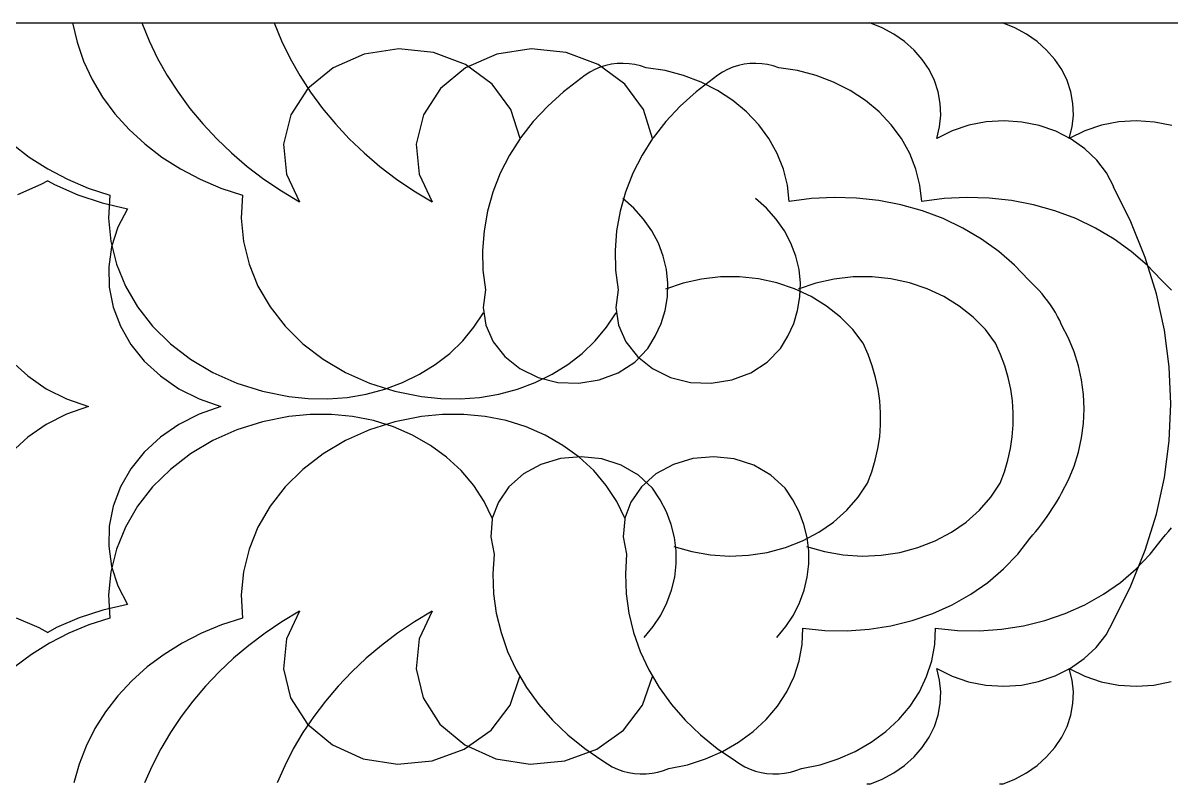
# Model space of a CAD drawing. Extents: x 1188826 to 1909461, y 608442 to 1651179.
# Drawn here: x 1664888.6 to 1665024, y 1032543.6 to 1032633.4 of the extents above; entities that cross this region are included whole.
import ezdxf

# ---------------------------------------------------------------- set-up
doc = ezdxf.new("R2010")
doc.units = 0
doc.header["$LTSCALE"] = 1000
doc.header["$MEASUREMENT"] = 0
doc.layers.add('立面线', color=40, linetype='Continuous')

msp = doc.modelspace()

# ---------------------------------------------------------------- linework, layer by layer
at = {"layer": '立面线'}
for p, q in [((1660758.89, 1032633.42), (1669008.6, 1032633.42)), ((1664894.48, 1032633.42), (1664895.01, 1032631.14)), ((1664902.63, 1032633.42), (1664903.5, 1032631.3)), ((1664918.26, 1032633.42), (1664919.13, 1032631.3)), ((1664989.94, 1032632.83), (1664988.49, 1032633.42)), ((1664991.31, 1032632.09), (1664989.94, 1032632.83)), ((1665005.57, 1032632.83), (1665004.12, 1032633.42)), ((1665006.94, 1032632.09), (1665005.57, 1032632.83)), ((1664992.57, 1032631.22), (1664991.31, 1032632.09)), ((1665008.2, 1032631.22), (1665006.94, 1032632.09)), ((1664895.01, 1032631.14), (1664895.78, 1032628.9)), ((1664903.5, 1032631.3), (1664904.51, 1032629.23)), ((1664919.13, 1032631.3), (1664920.14, 1032629.23)), ((1664932.94, 1032630.35), (1664928.87, 1032629.73)), ((1664937.04, 1032629.93), (1664932.94, 1032630.35)), ((1664948.57, 1032630.35), (1664944.5, 1032629.73)), ((1664952.67, 1032629.93), (1664948.57, 1032630.35)), ((1664993.69, 1032630.22), (1664992.57, 1032631.22)), ((1664994.66, 1032629.11), (1664993.69, 1032630.22)), ((1665009.32, 1032630.22), (1665008.2, 1032631.22)), ((1665010.29, 1032629.11), (1665009.32, 1032630.22)), ((1664895.78, 1032628.9), (1664896.79, 1032626.74)), ((1664904.51, 1032629.23), (1664905.65, 1032627.2)), ((1664920.14, 1032629.23), (1664921.28, 1032627.2)), ((1664928.87, 1032629.73), (1664925.19, 1032628.12)), ((1664940.82, 1032628.5), (1664937.04, 1032629.93)), ((1664944.5, 1032629.73), (1664940.82, 1032628.12)), ((1664956.45, 1032628.5), (1664952.67, 1032629.93)), ((1664959.41, 1032628.64), (1664958.71, 1032628.62)), ((1664960.1, 1032628.61), (1664959.41, 1032628.64)), ((1664975.04, 1032628.64), (1664974.35, 1032628.62)), ((1664975.74, 1032628.61), (1664975.04, 1032628.64)), ((1664995.47, 1032627.91), (1664994.66, 1032629.11)), ((1665011.1, 1032627.91), (1665010.29, 1032629.11)), ((1664925.19, 1032628.12), (1664922.22, 1032625.67)), ((1664940.82, 1032628.12), (1664937.85, 1032625.67)), ((1664943.95, 1032626.19), (1664940.82, 1032628.5)), ((1664955.47, 1032627.62), (1664954.92, 1032627.26)), ((1664956.07, 1032627.93), (1664955.47, 1032627.62)), ((1664956.7, 1032628.19), (1664956.07, 1032627.93)), ((1664959.58, 1032626.19), (1664956.45, 1032628.5)), ((1664957.35, 1032628.39), (1664956.7, 1032628.19)), ((1664958.03, 1032628.54), (1664957.35, 1032628.39)), ((1664958.71, 1032628.62), (1664958.03, 1032628.54)), ((1664960.79, 1032628.51), (1664960.1, 1032628.61)), ((1664961.46, 1032628.36), (1664960.79, 1032628.51)), ((1664962.11, 1032628.14), (1664961.46, 1032628.36)), ((1664964.34, 1032627.79), (1664962.11, 1032628.14)), ((1664966.51, 1032627.22), (1664964.34, 1032627.79)), ((1664971.1, 1032627.62), (1664970.55, 1032627.26)), ((1664971.7, 1032627.93), (1664971.1, 1032627.62)), ((1664972.33, 1032628.19), (1664971.7, 1032627.93)), ((1664972.98, 1032628.39), (1664972.33, 1032628.19)), ((1664973.66, 1032628.54), (1664972.98, 1032628.39)), ((1664974.35, 1032628.62), (1664973.66, 1032628.54)), ((1664976.42, 1032628.51), (1664975.74, 1032628.61)), ((1664977.09, 1032628.36), (1664976.42, 1032628.51)), ((1664977.74, 1032628.14), (1664977.09, 1032628.36)), ((1664979.97, 1032627.79), (1664977.74, 1032628.14)), ((1664982.14, 1032627.22), (1664979.97, 1032627.79)), ((1664996.1, 1032626.63), (1664995.47, 1032627.91)), ((1665011.73, 1032626.63), (1665011.1, 1032627.91)), ((1664896.79, 1032626.74), (1664898.03, 1032624.66)), ((1664905.65, 1032627.2), (1664906.92, 1032625.24)), ((1664921.28, 1032627.2), (1664922.55, 1032625.24)), ((1664946.15, 1032623.19), (1664943.95, 1032626.19)), ((1664954.41, 1032626.86), (1664952.37, 1032625.31)), ((1664954.92, 1032627.26), (1664954.41, 1032626.86)), ((1664961.79, 1032623.19), (1664959.58, 1032626.19)), ((1664968.58, 1032626.44), (1664966.51, 1032627.22)), ((1664970.04, 1032626.86), (1664968, 1032625.31)), ((1664970.53, 1032625.45), (1664968.58, 1032626.44)), ((1664970.55, 1032627.26), (1664970.04, 1032626.86)), ((1664984.21, 1032626.44), (1664982.14, 1032627.22)), ((1664986.16, 1032625.45), (1664984.21, 1032626.44)), ((1664996.54, 1032625.3), (1664996.1, 1032626.63)), ((1665012.17, 1032625.3), (1665011.73, 1032626.63)), ((1664898.03, 1032624.66), (1664899.48, 1032622.69)), ((1664906.92, 1032625.24), (1664908.32, 1032623.34)), ((1664922.22, 1032625.67), (1664920.22, 1032622.57)), ((1664922.55, 1032625.24), (1664923.95, 1032623.34)), ((1664937.85, 1032625.67), (1664935.85, 1032622.57)), ((1664952.37, 1032625.31), (1664950.5, 1032623.62)), ((1664968, 1032625.31), (1664966.13, 1032623.62)), ((1664972.33, 1032624.27), (1664970.53, 1032625.45)), ((1664987.96, 1032624.27), (1664986.16, 1032625.45)), ((1664996.79, 1032623.93), (1664996.54, 1032625.3)), ((1665012.42, 1032623.93), (1665012.17, 1032625.3)), ((1664908.32, 1032623.34), (1664909.84, 1032621.51)), ((1664923.95, 1032623.34), (1664925.47, 1032621.51)), ((1664950.5, 1032623.62), (1664948.8, 1032621.8)), ((1664966.13, 1032623.62), (1664964.43, 1032621.8)), ((1664973.95, 1032622.92), (1664972.33, 1032624.27)), ((1664989.58, 1032622.92), (1664987.96, 1032624.27)), ((1664996.85, 1032622.54), (1664996.79, 1032623.93)), ((1665012.48, 1032622.54), (1665012.42, 1032623.93)), ((1664899.48, 1032622.69), (1664901.14, 1032620.85)), ((1664920.22, 1032622.57), (1664919.35, 1032619.11)), ((1664935.85, 1032622.57), (1664934.98, 1032619.11)), ((1664947.24, 1032619.78), (1664946.15, 1032623.19)), ((1664962.87, 1032619.78), (1664961.79, 1032623.19)), ((1664975.38, 1032621.41), (1664973.95, 1032622.92)), ((1664991.01, 1032621.41), (1664989.58, 1032622.92)), ((1664996.7, 1032621.16), (1664996.85, 1032622.54)), ((1665004.3, 1032621.88), (1665002.2, 1032621.76)), ((1665006.39, 1032621.73), (1665004.3, 1032621.88)), ((1665012.33, 1032621.16), (1665012.48, 1032622.54)), ((1665019.93, 1032621.88), (1665017.83, 1032621.76)), ((1665022.03, 1032621.73), (1665019.93, 1032621.88)), ((1664901.14, 1032620.85), (1664902.99, 1032619.14)), ((1664909.84, 1032621.51), (1664911.48, 1032619.75)), ((1664925.47, 1032621.51), (1664927.11, 1032619.75)), ((1664948.8, 1032621.8), (1664947.3, 1032619.86)), ((1664964.43, 1032621.8), (1664962.93, 1032619.86)), ((1664976.59, 1032619.77), (1664975.38, 1032621.41)), ((1664992.22, 1032619.77), (1664991.01, 1032621.41)), ((1664996.37, 1032619.8), (1664996.7, 1032621.16)), ((1664998.19, 1032620.71), (1664996.37, 1032619.8)), ((1665000.15, 1032621.36), (1664998.19, 1032620.71)), ((1665002.2, 1032621.76), (1665000.15, 1032621.36)), ((1665008.44, 1032621.32), (1665006.39, 1032621.73)), ((1665010.39, 1032620.64), (1665008.44, 1032621.32)), ((1665012.2, 1032619.72), (1665010.39, 1032620.64)), ((1665012, 1032619.8), (1665012.33, 1032621.16)), ((1665013.82, 1032620.71), (1665012, 1032619.8)), ((1665015.78, 1032621.36), (1665013.82, 1032620.71)), ((1665017.83, 1032621.76), (1665015.78, 1032621.36)), ((1665024.07, 1032621.32), (1665022.03, 1032621.73)), ((1664911.48, 1032619.75), (1664913.23, 1032618.08)), ((1664927.11, 1032619.75), (1664928.86, 1032618.08)), ((1664947.24, 1032619.78), (1664946, 1032617.82)), ((1664947.3, 1032619.86), (1664947.24, 1032619.78)), ((1664962.87, 1032619.78), (1664961.63, 1032617.82)), ((1664962.93, 1032619.86), (1664962.87, 1032619.78)), ((1664977.57, 1032618.02), (1664976.59, 1032619.77)), ((1664993.2, 1032618.02), (1664992.22, 1032619.77)), ((1665013.82, 1032618.58), (1665012.2, 1032619.72)), ((1664887.36, 1032619.14), (1664889.38, 1032617.58)), ((1664902.99, 1032619.14), (1664905.01, 1032617.58)), ((1664913.23, 1032618.08), (1664915.08, 1032616.49)), ((1664919.35, 1032619.11), (1664919.7, 1032615.59)), ((1664928.86, 1032618.08), (1664930.72, 1032616.49)), ((1664934.98, 1032619.11), (1664935.33, 1032615.59)), ((1664946, 1032617.82), (1664944.91, 1032615.68)), ((1664961.63, 1032617.82), (1664960.54, 1032615.68)), ((1664978.29, 1032616.18), (1664977.57, 1032618.02)), ((1664993.92, 1032616.18), (1664993.2, 1032618.02)), ((1665015.23, 1032617.23), (1665013.82, 1032618.58)), ((1664889.38, 1032617.58), (1664891.56, 1032616.19)), ((1664905.01, 1032617.58), (1664907.19, 1032616.19)), ((1664915.08, 1032616.49), (1664917.04, 1032615)), ((1664930.72, 1032616.49), (1664932.67, 1032615)), ((1665016.38, 1032615.73), (1665015.23, 1032617.23)), ((1664891.56, 1032616.19), (1664893.88, 1032614.97)), ((1664907.19, 1032616.19), (1664909.52, 1032614.97)), ((1664919.7, 1032615.59), (1664921.24, 1032612.3)), ((1664935.33, 1032615.59), (1664936.87, 1032612.3)), ((1664944.91, 1032615.68), (1664944.04, 1032613.47)), ((1664960.54, 1032615.68), (1664959.67, 1032613.47)), ((1664978.76, 1032614.28), (1664978.29, 1032616.18)), ((1664994.39, 1032614.28), (1664993.92, 1032616.18)), ((1665017.25, 1032614.09), (1665016.38, 1032615.73)), ((1664890.75, 1032614.35), (1664888, 1032613.15)), ((1664891.55, 1032614.79), (1664890.75, 1032614.35)), ((1664891.55, 1032614.79), (1664892.36, 1032614.35)), ((1664892.36, 1032614.35), (1664895.11, 1032613.15)), ((1664893.88, 1032614.97), (1664896.33, 1032613.94)), ((1664896.33, 1032613.94), (1664898.87, 1032613.11)), ((1664909.52, 1032614.97), (1664911.96, 1032613.94)), ((1664911.96, 1032613.94), (1664914.5, 1032613.11)), ((1664917.04, 1032615), (1664919.1, 1032613.6)), ((1664932.67, 1032615), (1664934.73, 1032613.6)), ((1664978.97, 1032612.35), (1664978.76, 1032614.28)), ((1664994.6, 1032612.35), (1664994.39, 1032614.28)), ((1665019.26, 1032609.95), (1665017.21, 1032614.09)), ((1664895.11, 1032613.15), (1664897.98, 1032612.19)), ((1664898.87, 1032613.11), (1664898.73, 1032610.38)), ((1664914.5, 1032613.11), (1664914.36, 1032610.38)), ((1664919.1, 1032613.6), (1664921.24, 1032612.3)), ((1664934.73, 1032613.6), (1664936.87, 1032612.3)), ((1664944.04, 1032613.47), (1664943.4, 1032611.21)), ((1664959.67, 1032613.47), (1664959.03, 1032611.21)), ((1664960.67, 1032611.56), (1664959.36, 1032612.72)), ((1664976.3, 1032611.56), (1664974.99, 1032612.72)), ((1664981.6, 1032612.7), (1664978.97, 1032612.35)), ((1664984.26, 1032612.84), (1664981.6, 1032612.7)), ((1664986.92, 1032612.76), (1664984.26, 1032612.84)), ((1664989.56, 1032612.47), (1664986.92, 1032612.76)), ((1664992.15, 1032611.96), (1664989.56, 1032612.47)), ((1664997.23, 1032612.7), (1664994.6, 1032612.35)), ((1664999.89, 1032612.84), (1664997.23, 1032612.7)), ((1665002.55, 1032612.76), (1664999.89, 1032612.84)), ((1665005.19, 1032612.47), (1665002.55, 1032612.76)), ((1665007.78, 1032611.96), (1665005.19, 1032612.47)), ((1664897.98, 1032612.19), (1664900.95, 1032611.49)), ((1664900.95, 1032611.49), (1664899.83, 1032609.31)), ((1664943.4, 1032611.21), (1664942.99, 1032608.91)), ((1664959.03, 1032611.21), (1664958.62, 1032608.91)), ((1664961.81, 1032610.28), (1664960.67, 1032611.56)), ((1664977.44, 1032610.28), (1664976.3, 1032611.56)), ((1664994.68, 1032611.25), (1664992.15, 1032611.96)), ((1664997.12, 1032610.33), (1664994.68, 1032611.25)), ((1665010.31, 1032611.25), (1665007.78, 1032611.96)), ((1665012.75, 1032610.33), (1665010.31, 1032611.25)), ((1664898.73, 1032610.38), (1664899, 1032607.64)), ((1664914.36, 1032610.38), (1664914.63, 1032607.64)), ((1664962.77, 1032608.9), (1664961.81, 1032610.28)), ((1664978.4, 1032608.9), (1664977.44, 1032610.28)), ((1664999.44, 1032609.22), (1664997.12, 1032610.33)), ((1665015.07, 1032609.22), (1665012.75, 1032610.33)), ((1665020.95, 1032605.75), (1665019.26, 1032609.95)), ((1664899.83, 1032609.31), (1664899.09, 1032607.01)), ((1664942.99, 1032608.91), (1664942.81, 1032606.58)), ((1664958.62, 1032608.91), (1664958.44, 1032606.58)), ((1664963.55, 1032607.43), (1664962.77, 1032608.9)), ((1664979.18, 1032607.43), (1664978.4, 1032608.9)), ((1665001.63, 1032607.92), (1664999.44, 1032609.22)), ((1665017.27, 1032607.92), (1665015.07, 1032609.22)), ((1664899.09, 1032607.01), (1664898.74, 1032604.64)), ((1664899, 1032607.64), (1664899.66, 1032604.96)), ((1664914.63, 1032607.64), (1664915.29, 1032604.96)), ((1664964.13, 1032605.9), (1664963.55, 1032607.43)), ((1664979.76, 1032605.9), (1664979.18, 1032607.43)), ((1665003.67, 1032606.46), (1665001.63, 1032607.92)), ((1665019.3, 1032606.46), (1665017.27, 1032607.92)), ((1664942.81, 1032606.58), (1664942.87, 1032604.25)), ((1664958.44, 1032606.58), (1664958.5, 1032604.25)), ((1664964.5, 1032604.32), (1664964.13, 1032605.9)), ((1664980.13, 1032604.32), (1664979.76, 1032605.9)), ((1665005.54, 1032604.83), (1665003.67, 1032606.46)), ((1665021.17, 1032604.83), (1665019.3, 1032606.46)), ((1665022.27, 1032601.48), (1665020.95, 1032605.75)), ((1664898.74, 1032604.64), (1664898.8, 1032602.25)), ((1664899.66, 1032604.96), (1664900.71, 1032602.37)), ((1664915.29, 1032604.96), (1664916.34, 1032602.37)), ((1664964.66, 1032602.72), (1664964.5, 1032604.32)), ((1664980.29, 1032602.72), (1664980.13, 1032604.32)), ((1665007.22, 1032603.06), (1665005.54, 1032604.83)), ((1665022.85, 1032603.06), (1665021.17, 1032604.83)), ((1664942.87, 1032604.25), (1664943.17, 1032601.94)), ((1664958.5, 1032604.25), (1664958.8, 1032601.94)), ((1664968.64, 1032603.21), (1664966.47, 1032602.72)), ((1664970.87, 1032603.46), (1664968.64, 1032603.21)), ((1664973.11, 1032603.46), (1664970.87, 1032603.46)), ((1664975.34, 1032603.23), (1664973.11, 1032603.46)), ((1664977.51, 1032602.76), (1664975.34, 1032603.23)), ((1664984.27, 1032603.21), (1664982.1, 1032602.72)), ((1664986.5, 1032603.46), (1664984.27, 1032603.21)), ((1664988.74, 1032603.46), (1664986.5, 1032603.46)), ((1664990.97, 1032603.23), (1664988.74, 1032603.46)), ((1664993.14, 1032602.76), (1664990.97, 1032603.23)), ((1665007.63, 1032602.68), (1665007.22, 1032603.06)), ((1665023.26, 1032602.68), (1665022.85, 1032603.06)), ((1664898.8, 1032602.25), (1664899.27, 1032599.9)), ((1664900.71, 1032602.37), (1664902.14, 1032599.92)), ((1664916.34, 1032602.37), (1664917.77, 1032599.92)), ((1664943.17, 1032601.94), (1664942.91, 1032599.85)), ((1664958.8, 1032601.94), (1664958.54, 1032599.85)), ((1664966.47, 1032602.72), (1664964.39, 1032602.01)), ((1664964.61, 1032601.11), (1664964.66, 1032602.72)), ((1664979.6, 1032602.06), (1664977.51, 1032602.76)), ((1664981.57, 1032601.14), (1664979.6, 1032602.06)), ((1664982.1, 1032602.72), (1664980.02, 1032602.01)), ((1664980.24, 1032601.11), (1664980.29, 1032602.72)), ((1664995.23, 1032602.06), (1664993.14, 1032602.76)), ((1664997.2, 1032601.14), (1664995.23, 1032602.06)), ((1665008.03, 1032602.28), (1665007.63, 1032602.68)), ((1665008.41, 1032601.88), (1665008.03, 1032602.28)), ((1665008.78, 1032601.46), (1665008.41, 1032601.88)), ((1665023.66, 1032602.28), (1665023.26, 1032602.68)), ((1665024.04, 1032601.88), (1665023.66, 1032602.28)), ((1664964.34, 1032599.51), (1664964.61, 1032601.11)), ((1664979.97, 1032599.51), (1664980.24, 1032601.11)), ((1664983.39, 1032600.02), (1664981.57, 1032601.14)), ((1664999.02, 1032600.02), (1664997.2, 1032601.14)), ((1665009.13, 1032601.04), (1665008.78, 1032601.46)), ((1665009.46, 1032600.6), (1665009.13, 1032601.04)), ((1665009.78, 1032600.16), (1665009.46, 1032600.6)), ((1665023.21, 1032597.17), (1665022.27, 1032601.48)), ((1664899.27, 1032599.9), (1664900.12, 1032597.63)), ((1664902.14, 1032599.92), (1664903.91, 1032597.64)), ((1664917.77, 1032599.92), (1664919.54, 1032597.64)), ((1664941.81, 1032597.51), (1664942.94, 1032599.22)), ((1664942.91, 1032599.85), (1664943.21, 1032597.77)), ((1664957.44, 1032597.51), (1664958.57, 1032599.22)), ((1664958.54, 1032599.85), (1664958.84, 1032597.77)), ((1664963.87, 1032597.96), (1664964.34, 1032599.51)), ((1664979.5, 1032597.96), (1664979.97, 1032599.51)), ((1664985.03, 1032598.72), (1664983.39, 1032600.02)), ((1665000.66, 1032598.72), (1664999.02, 1032600.02)), ((1665010.08, 1032599.71), (1665009.78, 1032600.16)), ((1665010.36, 1032599.25), (1665010.08, 1032599.71)), ((1665010.62, 1032598.78), (1665010.36, 1032599.25)), ((1664900.12, 1032597.63), (1664901.35, 1032595.49)), ((1664903.91, 1032597.64), (1664906.01, 1032595.57)), ((1664919.54, 1032597.64), (1664921.64, 1032595.57)), ((1664940.48, 1032595.91), (1664941.81, 1032597.51)), ((1664943.21, 1032597.77), (1664944.07, 1032595.81)), ((1664956.11, 1032595.91), (1664957.44, 1032597.51)), ((1664958.84, 1032597.77), (1664959.7, 1032595.81)), ((1664963.19, 1032596.45), (1664963.87, 1032597.96)), ((1664978.82, 1032596.45), (1664979.5, 1032597.96)), ((1664986.47, 1032597.24), (1664985.03, 1032598.72)), ((1665002.1, 1032597.24), (1665000.66, 1032598.72)), ((1665010.87, 1032598.3), (1665010.62, 1032598.78)), ((1665011.09, 1032597.82), (1665010.87, 1032598.3)), ((1665011.89, 1032596.25), (1665011.09, 1032597.82)), ((1664962.32, 1032595.03), (1664963.19, 1032596.45)), ((1664977.95, 1032595.03), (1664978.82, 1032596.45)), ((1664987.68, 1032595.63), (1664986.47, 1032597.24)), ((1665003.31, 1032595.63), (1665002.1, 1032597.24)), ((1665012.56, 1032594.63), (1665011.89, 1032596.25)), ((1665023.78, 1032592.83), (1665023.21, 1032597.17)), ((1664901.35, 1032595.49), (1664902.93, 1032593.52)), ((1664906.01, 1032595.57), (1664908.39, 1032593.74)), ((1664921.64, 1032595.57), (1664924.02, 1032593.74)), ((1664938.95, 1032594.44), (1664940.48, 1032595.91)), ((1664944.07, 1032595.81), (1664945.43, 1032594.07)), ((1664954.58, 1032594.44), (1664956.11, 1032595.91)), ((1664959.7, 1032595.81), (1664961.07, 1032594.07)), ((1664960.76, 1032593.41), (1664962.32, 1032595.03)), ((1664976.39, 1032593.41), (1664977.95, 1032595.03)), ((1664988.27, 1032594.31), (1664987.68, 1032595.63)), ((1665003.9, 1032594.31), (1665003.31, 1032595.63)), ((1664887.3, 1032593.52), (1664889.2, 1032591.77)), ((1664902.93, 1032593.52), (1664904.83, 1032591.77)), ((1664908.39, 1032593.74), (1664911.02, 1032592.18)), ((1664924.02, 1032593.74), (1664926.65, 1032592.18)), ((1664937.25, 1032593.12), (1664938.95, 1032594.44)), ((1664945.43, 1032594.07), (1664947.23, 1032592.64)), ((1664952.88, 1032593.12), (1664954.58, 1032594.44)), ((1664961.07, 1032594.07), (1664962.86, 1032592.64)), ((1664988.76, 1032592.97), (1664988.27, 1032594.31)), ((1665004.4, 1032592.97), (1665003.9, 1032594.31)), ((1665013.07, 1032592.98), (1665012.56, 1032594.63)), ((1664911.02, 1032592.18), (1664913.86, 1032590.91)), ((1664926.65, 1032592.18), (1664929.49, 1032590.91)), ((1664935.39, 1032591.97), (1664937.25, 1032593.12)), ((1664947.23, 1032592.64), (1664949.36, 1032591.61)), ((1664951.02, 1032591.97), (1664952.88, 1032593.12)), ((1664956.57, 1032591.3), (1664958.81, 1032592.15)), ((1664958.81, 1032592.15), (1664960.76, 1032593.41)), ((1664962.86, 1032592.64), (1664964.99, 1032591.61)), ((1664972.2, 1032591.3), (1664974.44, 1032592.15)), ((1664974.44, 1032592.15), (1664976.39, 1032593.41)), ((1664989.16, 1032591.61), (1664988.76, 1032592.97)), ((1665004.79, 1032591.61), (1665004.4, 1032592.97)), ((1665013.45, 1032591.3), (1665013.07, 1032592.98)), ((1665023.97, 1032588.48), (1665023.78, 1032592.83)), ((1664889.2, 1032591.77), (1664891.37, 1032590.27)), ((1664904.83, 1032591.77), (1664907, 1032590.27)), ((1664913.86, 1032590.91), (1664916.86, 1032589.96)), ((1664929.49, 1032590.91), (1664932.49, 1032589.96)), ((1664931.29, 1032590.2), (1664933.39, 1032590.99)), ((1664933.39, 1032590.99), (1664935.39, 1032591.97)), ((1664946.92, 1032590.2), (1664949.02, 1032590.99)), ((1664949.02, 1032590.99), (1664951.02, 1032591.97)), ((1664949.36, 1032591.61), (1664951.71, 1032591.02)), ((1664951.71, 1032591.02), (1664954.16, 1032590.92)), ((1664954.16, 1032590.92), (1664956.57, 1032591.3)), ((1664964.99, 1032591.61), (1664967.34, 1032591.02)), ((1664967.34, 1032591.02), (1664969.79, 1032590.92)), ((1664969.79, 1032590.92), (1664972.2, 1032591.3)), ((1664989.46, 1032590.22), (1664989.16, 1032591.61)), ((1665005.09, 1032590.22), (1665004.79, 1032591.61)), ((1665013.67, 1032589.6), (1665013.45, 1032591.3)), ((1664891.37, 1032590.27), (1664893.77, 1032589.06)), ((1664907, 1032590.27), (1664909.4, 1032589.06)), ((1664916.86, 1032589.96), (1664919.98, 1032589.35)), ((1664926.84, 1032589.23), (1664929.1, 1032589.61)), ((1664929.1, 1032589.61), (1664931.29, 1032590.2)), ((1664932.49, 1032589.96), (1664935.61, 1032589.35)), ((1664942.47, 1032589.23), (1664944.73, 1032589.61)), ((1664944.73, 1032589.61), (1664946.92, 1032590.2)), ((1664989.66, 1032588.83), (1664989.46, 1032590.22)), ((1665005.29, 1032588.83), (1665005.09, 1032590.22)), ((1665013.75, 1032587.89), (1665013.67, 1032589.6)), ((1664893.77, 1032589.06), (1664896.35, 1032588.16)), ((1664896.35, 1032588.16), (1664893.77, 1032587.26)), ((1664909.4, 1032589.06), (1664911.98, 1032588.16)), ((1664911.98, 1032588.16), (1664909.4, 1032587.26)), ((1664919.98, 1032589.35), (1664922.26, 1032589.1)), ((1664922.26, 1032589.1), (1664924.56, 1032589.06)), ((1664924.56, 1032589.06), (1664926.84, 1032589.23)), ((1664935.61, 1032589.35), (1664937.89, 1032589.1)), ((1664937.89, 1032589.1), (1664940.19, 1032589.06)), ((1664940.19, 1032589.06), (1664942.47, 1032589.23)), ((1664989.75, 1032587.42), (1664989.66, 1032588.83)), ((1665005.38, 1032587.42), (1665005.29, 1032588.83)), ((1665023.78, 1032584.12), (1665023.97, 1032588.48)), ((1664893.77, 1032587.26), (1664891.37, 1032586.04)), ((1664909.4, 1032587.26), (1664907, 1032586.04)), ((1664919.98, 1032586.97), (1664916.86, 1032586.35)), ((1664922.48, 1032587.23), (1664919.98, 1032586.97)), ((1664925, 1032587.24), (1664922.48, 1032587.23)), ((1664927.5, 1032587), (1664925, 1032587.24)), ((1664929.96, 1032586.5), (1664927.5, 1032587)), ((1664935.61, 1032586.97), (1664932.49, 1032586.35)), ((1664938.11, 1032587.23), (1664935.61, 1032586.97)), ((1664940.63, 1032587.24), (1664938.11, 1032587.23)), ((1664943.13, 1032587), (1664940.63, 1032587.24)), ((1664945.59, 1032586.5), (1664943.13, 1032587)), ((1664989.75, 1032586.02), (1664989.75, 1032587.42)), ((1665005.38, 1032586.02), (1665005.38, 1032587.42)), ((1665013.67, 1032586.18), (1665013.75, 1032587.89)), ((1664891.37, 1032586.04), (1664889.2, 1032584.55)), ((1664907, 1032586.04), (1664904.83, 1032584.55)), ((1664913.86, 1032585.4), (1664911.02, 1032584.14)), ((1664916.86, 1032586.35), (1664913.86, 1032585.4)), ((1664929.49, 1032585.4), (1664926.65, 1032584.14)), ((1664932.49, 1032586.35), (1664929.49, 1032585.4)), ((1664932.32, 1032585.76), (1664929.96, 1032586.5)), ((1664934.57, 1032584.78), (1664932.32, 1032585.76)), ((1664947.95, 1032585.76), (1664945.59, 1032586.5)), ((1664950.2, 1032584.78), (1664947.95, 1032585.76)), ((1664989.64, 1032584.61), (1664989.75, 1032586.02)), ((1665005.27, 1032584.61), (1665005.38, 1032586.02)), ((1665013.45, 1032584.48), (1665013.67, 1032586.18)), ((1664889.2, 1032584.55), (1664887.3, 1032582.8)), ((1664904.83, 1032584.55), (1664902.93, 1032582.8)), ((1664911.02, 1032584.14), (1664908.39, 1032582.58)), ((1664926.65, 1032584.14), (1664924.02, 1032582.58)), ((1664936.67, 1032583.58), (1664934.57, 1032584.78)), ((1664952.3, 1032583.58), (1664950.2, 1032584.78)), ((1664989.43, 1032583.22), (1664989.64, 1032584.61)), ((1665005.06, 1032583.22), (1665005.27, 1032584.61)), ((1665013.07, 1032582.8), (1665013.45, 1032584.48)), ((1665023.21, 1032579.78), (1665023.78, 1032584.12)), ((1664902.93, 1032582.8), (1664901.35, 1032580.83)), ((1664938.58, 1032582.18), (1664936.67, 1032583.58)), ((1664954.21, 1032582.18), (1664952.3, 1032583.58)), ((1664989.12, 1032581.83), (1664989.43, 1032583.22)), ((1665004.75, 1032581.83), (1665005.06, 1032583.22)), ((1665012.56, 1032581.14), (1665013.07, 1032582.8)), ((1664908.39, 1032582.58), (1664906.01, 1032580.75)), ((1664924.02, 1032582.58), (1664921.64, 1032580.75)), ((1664940.3, 1032580.6), (1664938.58, 1032582.18)), ((1664949.69, 1032581.34), (1664947.63, 1032580.21)), ((1664952, 1032582.03), (1664949.69, 1032581.34)), ((1664954.44, 1032582.25), (1664952, 1032582.03)), ((1664955.93, 1032580.6), (1664954.21, 1032582.18)), ((1664956.87, 1032581.98), (1664954.44, 1032582.25)), ((1664959.16, 1032581.25), (1664956.87, 1032581.98)), ((1664965.32, 1032581.34), (1664963.26, 1032580.21)), ((1664967.63, 1032582.03), (1664965.32, 1032581.34)), ((1664970.07, 1032582.25), (1664967.63, 1032582.03)), ((1664972.5, 1032581.98), (1664970.07, 1032582.25)), ((1664974.79, 1032581.25), (1664972.5, 1032581.98)), ((1664988.72, 1032580.47), (1664989.12, 1032581.83)), ((1665004.35, 1032580.47), (1665004.75, 1032581.83)), ((1664901.35, 1032580.83), (1664900.12, 1032578.69)), ((1664906.01, 1032580.75), (1664903.91, 1032578.68)), ((1664921.64, 1032580.75), (1664919.54, 1032578.68)), ((1664941.78, 1032578.86), (1664940.3, 1032580.6)), ((1664947.63, 1032580.21), (1664945.93, 1032578.7)), ((1664957.41, 1032578.86), (1664955.93, 1032580.6)), ((1664961.19, 1032580.07), (1664959.16, 1032581.25)), ((1664962.85, 1032578.53), (1664961.19, 1032580.07)), ((1664963.26, 1032580.21), (1664961.56, 1032578.7)), ((1664976.82, 1032580.07), (1664974.79, 1032581.25)), ((1664978.48, 1032578.53), (1664976.82, 1032580.07)), ((1664988.21, 1032579.13), (1664988.72, 1032580.47)), ((1665003.84, 1032579.13), (1665004.35, 1032580.47)), ((1665011.89, 1032579.53), (1665012.56, 1032581.14)), ((1664900.12, 1032578.69), (1664899.27, 1032576.42)), ((1664903.91, 1032578.68), (1664902.14, 1032576.4)), ((1664919.54, 1032578.68), (1664917.77, 1032576.4)), ((1664943.01, 1032576.97), (1664941.78, 1032578.86)), ((1664945.93, 1032578.7), (1664944.68, 1032576.89)), ((1664958.64, 1032576.97), (1664957.41, 1032578.86)), ((1664961.56, 1032578.7), (1664960.31, 1032576.89)), ((1664987.11, 1032577.46), (1664988.21, 1032579.13)), ((1665002.74, 1032577.46), (1665003.84, 1032579.13)), ((1665011.09, 1032577.96), (1665011.89, 1032579.53)), ((1665022.27, 1032575.48), (1665023.21, 1032579.78)), ((1664963.76, 1032577.17), (1664962.85, 1032578.53)), ((1664979.39, 1032577.17), (1664978.48, 1032578.53)), ((1664985.76, 1032575.92), (1664987.11, 1032577.46)), ((1665001.4, 1032575.92), (1665002.74, 1032577.46)), ((1665010.56, 1032577.02), (1665010.83, 1032577.49)), ((1665010.83, 1032577.49), (1665011.09, 1032577.96)), ((1664899.27, 1032576.42), (1664898.8, 1032574.06)), ((1664902.14, 1032576.4), (1664900.71, 1032573.94)), ((1664917.77, 1032576.4), (1664916.34, 1032573.94)), ((1664943.97, 1032574.98), (1664943.01, 1032576.97)), ((1664944.68, 1032576.89), (1664943.97, 1032574.98)), ((1664959.6, 1032574.98), (1664958.64, 1032576.97)), ((1664960.31, 1032576.89), (1664959.6, 1032574.98)), ((1664964.5, 1032575.74), (1664963.76, 1032577.17)), ((1664980.13, 1032575.74), (1664979.39, 1032577.17)), ((1664984.21, 1032574.54), (1664985.76, 1032575.92)), ((1664999.84, 1032574.54), (1665001.4, 1032575.92)), ((1665009.69, 1032575.65), (1665009.99, 1032576.1)), ((1665009.99, 1032576.1), (1665010.28, 1032576.56)), ((1665010.28, 1032576.56), (1665010.56, 1032577.02)), ((1664943.95, 1032574.89), (1664943.78, 1032572.8)), ((1664943.97, 1032574.98), (1664943.95, 1032574.89)), ((1664959.58, 1032574.89), (1664959.41, 1032572.8)), ((1664959.6, 1032574.98), (1664959.58, 1032574.89)), ((1664965.06, 1032574.25), (1664964.5, 1032575.74)), ((1664980.7, 1032574.25), (1664980.13, 1032575.74)), ((1664982.46, 1032573.33), (1664984.21, 1032574.54)), ((1664998.09, 1032573.33), (1664999.84, 1032574.54)), ((1665008.74, 1032574.31), (1665009.06, 1032574.75)), ((1665009.06, 1032574.75), (1665009.38, 1032575.2)), ((1665009.38, 1032575.2), (1665009.69, 1032575.65)), ((1665020.95, 1032571.21), (1665022.27, 1032575.48)), ((1664898.8, 1032574.06), (1664898.74, 1032571.68)), ((1664900.71, 1032573.94), (1664899.66, 1032571.35)), ((1664916.34, 1032573.94), (1664915.29, 1032571.35)), ((1664965.45, 1032572.72), (1664965.06, 1032574.25)), ((1664980.56, 1032572.33), (1664982.46, 1032573.33)), ((1664981.08, 1032572.72), (1664980.7, 1032574.25)), ((1664996.19, 1032572.33), (1664998.09, 1032573.33)), ((1665007.71, 1032573.01), (1665008.06, 1032573.44)), ((1665008.06, 1032573.44), (1665008.4, 1032573.87)), ((1665008.4, 1032573.87), (1665008.74, 1032574.31)), ((1665023.34, 1032573.01), (1665023.69, 1032573.44)), ((1665023.69, 1032573.44), (1665024.03, 1032573.87)), ((1664943.78, 1032572.8), (1664944.17, 1032570.73)), ((1664959.41, 1032572.8), (1664959.8, 1032570.73)), ((1664965.65, 1032571.16), (1664965.45, 1032572.72)), ((1664978.52, 1032571.53), (1664980.56, 1032572.33)), ((1664981.28, 1032571.16), (1664981.08, 1032572.72)), ((1664994.15, 1032571.53), (1664996.19, 1032572.33)), ((1665005.91, 1032570.73), (1665007.35, 1032572.59)), ((1665007.35, 1032572.59), (1665007.71, 1032573.01)), ((1665021.54, 1032570.73), (1665022.98, 1032572.59)), ((1665022.98, 1032572.59), (1665023.34, 1032573.01)), ((1664898.74, 1032571.68), (1664899.09, 1032569.31)), ((1664899.66, 1032571.35), (1664899, 1032568.67)), ((1664915.29, 1032571.35), (1664914.63, 1032568.67)), ((1664944.17, 1032570.73), (1664944.03, 1032568.41)), ((1664959.8, 1032570.73), (1664959.66, 1032568.41)), ((1664965.37, 1032571.66), (1664967.49, 1032571.05)), ((1664965.65, 1032569.6), (1664965.65, 1032571.16)), ((1664967.49, 1032571.05), (1664969.69, 1032570.67)), ((1664969.69, 1032570.67), (1664971.93, 1032570.52)), ((1664971.93, 1032570.52), (1664974.17, 1032570.62)), ((1664974.17, 1032570.62), (1664976.37, 1032570.96)), ((1664976.37, 1032570.96), (1664978.52, 1032571.53)), ((1664981, 1032571.66), (1664983.12, 1032571.05)), ((1664981.28, 1032569.6), (1664981.28, 1032571.16)), ((1664983.12, 1032571.05), (1664985.32, 1032570.67)), ((1664985.32, 1032570.67), (1664987.56, 1032570.52)), ((1664987.56, 1032570.52), (1664989.8, 1032570.62)), ((1664989.8, 1032570.62), (1664992.01, 1032570.96)), ((1664992.01, 1032570.96), (1664994.15, 1032571.53)), ((1665004.25, 1032569), (1665005.91, 1032570.73)), ((1665019.26, 1032567), (1665020.95, 1032571.21)), ((1665019.88, 1032569), (1665021.54, 1032570.73)), ((1664899.09, 1032569.31), (1664899.83, 1032567.01)), ((1664965.47, 1032568.04), (1664965.65, 1032569.6)), ((1664981.11, 1032568.04), (1664981.28, 1032569.6)), ((1664899, 1032568.67), (1664898.73, 1032565.94)), ((1664914.63, 1032568.67), (1664914.36, 1032565.94)), ((1664944.03, 1032568.41), (1664944.11, 1032566.08)), ((1664959.66, 1032568.41), (1664959.74, 1032566.08)), ((1664965.11, 1032566.5), (1664965.47, 1032568.04)), ((1664980.74, 1032566.5), (1664981.11, 1032568.04)), ((1665002.4, 1032567.42), (1665004.25, 1032569)), ((1665018.03, 1032567.42), (1665019.88, 1032569)), ((1664899.83, 1032567.01), (1664900.95, 1032564.82)), ((1664964.56, 1032565.01), (1664965.11, 1032566.5)), ((1664980.19, 1032565.01), (1664980.74, 1032566.5)), ((1665000.38, 1032566.01), (1665002.4, 1032567.42)), ((1665016.01, 1032566.01), (1665018.03, 1032567.42)), ((1665017.21, 1032562.87), (1665019.26, 1032567)), ((1664898.73, 1032565.94), (1664898.87, 1032563.2)), ((1664914.36, 1032565.94), (1664914.5, 1032563.2)), ((1664944.11, 1032566.08), (1664944.44, 1032563.77)), ((1664959.74, 1032566.08), (1664960.07, 1032563.77)), ((1664998.2, 1032564.78), (1665000.38, 1032566.01)), ((1665013.83, 1032564.78), (1665016.01, 1032566.01)), ((1664898.06, 1032564.15), (1664895.26, 1032563.23)), ((1664900.95, 1032564.82), (1664898.06, 1032564.15)), ((1664921.24, 1032564.01), (1664919.17, 1032562.76)), ((1664921.24, 1032564.01), (1664919.71, 1032560.75)), ((1664936.87, 1032564.01), (1664934.8, 1032562.76)), ((1664936.87, 1032564.01), (1664935.34, 1032560.75)), ((1664944.44, 1032563.77), (1664945, 1032561.49)), ((1664960.07, 1032563.77), (1664960.63, 1032561.49)), ((1664963.84, 1032563.57), (1664964.56, 1032565.01)), ((1664979.47, 1032563.57), (1664980.19, 1032565.01)), ((1664993.47, 1032562.91), (1664995.89, 1032563.75)), ((1664995.89, 1032563.75), (1664998.2, 1032564.78)), ((1665009.1, 1032562.91), (1665011.52, 1032563.75)), ((1665011.52, 1032563.75), (1665013.83, 1032564.78)), ((1664887.84, 1032563.23), (1664890.52, 1032562.08)), ((1664895.26, 1032563.23), (1664892.58, 1032562.08)), ((1664896.41, 1032562.4), (1664894.03, 1032561.41)), ((1664898.87, 1032563.2), (1664896.41, 1032562.4)), ((1664912.04, 1032562.4), (1664909.67, 1032561.41)), ((1664914.5, 1032563.2), (1664912.04, 1032562.4)), ((1664919.17, 1032562.76), (1664917.18, 1032561.42)), ((1664934.8, 1032562.76), (1664932.81, 1032561.42)), ((1664962.94, 1032562.2), (1664963.84, 1032563.57)), ((1664978.57, 1032562.2), (1664979.47, 1032563.57)), ((1664990.96, 1032562.29), (1664993.47, 1032562.91)), ((1665006.59, 1032562.29), (1665009.1, 1032562.91)), ((1665016.33, 1032561.24), (1665017.21, 1032562.87)), ((1664890.52, 1032562.08), (1664891.55, 1032561.52)), ((1664892.58, 1032562.08), (1664891.55, 1032561.52)), ((1664894.03, 1032561.41), (1664891.78, 1032560.25)), ((1664909.67, 1032561.41), (1664907.41, 1032560.25)), ((1664917.18, 1032561.42), (1664915.28, 1032559.98)), ((1664932.81, 1032561.42), (1664930.91, 1032559.98)), ((1664945, 1032561.49), (1664945.78, 1032559.26)), ((1664960.63, 1032561.49), (1664961.41, 1032559.26)), ((1664961.89, 1032560.92), (1664962.94, 1032562.2)), ((1664977.52, 1032560.92), (1664978.57, 1032562.2)), ((1664980.51, 1032560.09), (1664980.59, 1032562.02)), ((1664980.59, 1032562.02), (1664983.18, 1032561.76)), ((1664983.18, 1032561.76), (1664985.79, 1032561.71)), ((1664985.79, 1032561.71), (1664988.39, 1032561.89)), ((1664988.39, 1032561.89), (1664990.96, 1032562.29)), ((1664996.14, 1032560.09), (1664996.22, 1032562.02)), ((1664996.22, 1032562.02), (1664998.81, 1032561.76)), ((1664998.81, 1032561.76), (1665001.42, 1032561.71)), ((1665001.42, 1032561.71), (1665004.02, 1032561.89)), ((1665004.02, 1032561.89), (1665006.59, 1032562.29)), ((1665015.17, 1032559.75), (1665016.33, 1032561.24)), ((1664891.78, 1032560.25), (1664889.65, 1032558.92)), ((1664907.41, 1032560.25), (1664905.28, 1032558.92)), ((1664915.28, 1032559.98), (1664913.47, 1032558.46)), ((1664919.71, 1032560.75), (1664919.35, 1032557.24)), ((1664930.91, 1032559.98), (1664929.1, 1032558.46)), ((1664935.34, 1032560.75), (1664934.98, 1032557.24)), ((1664980.16, 1032558.17), (1664980.51, 1032560.09)), ((1664995.79, 1032558.17), (1664996.14, 1032560.09)), ((1665013.76, 1032558.42), (1665015.17, 1032559.75)), ((1664889.65, 1032558.92), (1664887.66, 1032557.44)), ((1664905.28, 1032558.92), (1664903.29, 1032557.44)), ((1664913.47, 1032558.46), (1664911.76, 1032556.85)), ((1664929.1, 1032558.46), (1664927.39, 1032556.85)), ((1664945.78, 1032559.26), (1664946.79, 1032557.09)), ((1664961.41, 1032559.26), (1664962.42, 1032557.09)), ((1665012.13, 1032557.29), (1665013.76, 1032558.42)), ((1664903.29, 1032557.44), (1664901.47, 1032555.8)), ((1664919.35, 1032557.24), (1664920.19, 1032553.79)), ((1664934.98, 1032557.24), (1664935.82, 1032553.79)), ((1664946.79, 1032557.09), (1664948.02, 1032555.01)), ((1664962.42, 1032557.09), (1664963.65, 1032555.01)), ((1664979.55, 1032556.3), (1664980.16, 1032558.17)), ((1664995.18, 1032556.3), (1664995.79, 1032558.17)), ((1664996.7, 1032555.89), (1664996.37, 1032557.25)), ((1664996.37, 1032557.25), (1664998.18, 1032556.35)), ((1665010.33, 1032556.38), (1665012.13, 1032557.29)), ((1665012.33, 1032555.89), (1665012, 1032557.25)), ((1665012, 1032557.25), (1665013.81, 1032556.35)), ((1664901.47, 1032555.8), (1664899.83, 1032554.04)), ((1664911.76, 1032556.85), (1664910.16, 1032555.17)), ((1664927.39, 1032556.85), (1664925.79, 1032555.17)), ((1664946.06, 1032552.95), (1664947.21, 1032556.33)), ((1664961.69, 1032552.95), (1664962.84, 1032556.33)), ((1664978.69, 1032554.5), (1664979.55, 1032556.3)), ((1664994.32, 1032554.5), (1664995.18, 1032556.3)), ((1664996.85, 1032554.51), (1664996.7, 1032555.89)), ((1664998.18, 1032556.35), (1665000.13, 1032555.69)), ((1665000.13, 1032555.69), (1665002.17, 1032555.3)), ((1665006.35, 1032555.31), (1665008.38, 1032555.72)), ((1665008.38, 1032555.72), (1665010.33, 1032556.38)), ((1665012.48, 1032554.51), (1665012.33, 1032555.89)), ((1665013.81, 1032556.35), (1665015.76, 1032555.69)), ((1665015.76, 1032555.69), (1665017.8, 1032555.3)), ((1665021.98, 1032555.31), (1665024.02, 1032555.72)), ((1664910.16, 1032555.17), (1664908.66, 1032553.42)), ((1664925.79, 1032555.17), (1664924.3, 1032553.42)), ((1664948.02, 1032555.01), (1664949.45, 1032553.03)), ((1664963.65, 1032555.01), (1664965.08, 1032553.03)), ((1664977.59, 1032552.81), (1664978.69, 1032554.5)), ((1664993.22, 1032552.81), (1664994.32, 1032554.5)), ((1664996.79, 1032553.12), (1664996.85, 1032554.51)), ((1665002.17, 1032555.3), (1665004.26, 1032555.17)), ((1665004.26, 1032555.17), (1665006.35, 1032555.31)), ((1665012.42, 1032553.12), (1665012.48, 1032554.51)), ((1665017.8, 1032555.3), (1665019.89, 1032555.17)), ((1665019.89, 1032555.17), (1665021.98, 1032555.31)), ((1664899.83, 1032554.04), (1664898.37, 1032552.16)), ((1664908.66, 1032553.42), (1664907.28, 1032551.6)), ((1664920.19, 1032553.79), (1664922.17, 1032550.71)), ((1664924.3, 1032553.42), (1664922.91, 1032551.6)), ((1664935.82, 1032553.79), (1664937.8, 1032550.71)), ((1664943.82, 1032550), (1664946.06, 1032552.95)), ((1664949.45, 1032553.03), (1664951.08, 1032551.16)), ((1664959.45, 1032550), (1664961.69, 1032552.95)), ((1664965.08, 1032553.03), (1664966.71, 1032551.16)), ((1664996.54, 1032551.75), (1664996.79, 1032553.12)), ((1665012.17, 1032551.75), (1665012.42, 1032553.12)), ((1664898.37, 1032552.16), (1664897.12, 1032550.17)), ((1664907.28, 1032551.6), (1664906.02, 1032549.72)), ((1664922.91, 1032551.6), (1664921.65, 1032549.72)), ((1664976.26, 1032551.24), (1664977.59, 1032552.81)), ((1664991.89, 1032551.24), (1664993.22, 1032552.81)), ((1664996.1, 1032550.42), (1664996.54, 1032551.75)), ((1665011.73, 1032550.42), (1665012.17, 1032551.75)), ((1664897.12, 1032550.17), (1664896.07, 1032548.1)), ((1664922.17, 1032550.71), (1664925.11, 1032548.24)), ((1664937.8, 1032550.71), (1664940.74, 1032548.24)), ((1664951.08, 1032551.16), (1664952.89, 1032549.42)), ((1664966.71, 1032551.16), (1664968.52, 1032549.42)), ((1664974.73, 1032549.81), (1664976.26, 1032551.24)), ((1664990.36, 1032549.81), (1664991.89, 1032551.24)), ((1664995.47, 1032549.14), (1664996.1, 1032550.42)), ((1665011.1, 1032549.14), (1665011.73, 1032550.42)), ((1664906.02, 1032549.72), (1664904.88, 1032547.78)), ((1664921.65, 1032549.72), (1664920.51, 1032547.78)), ((1664940.67, 1032547.74), (1664943.82, 1032550)), ((1664952.89, 1032549.42), (1664954.87, 1032547.83)), ((1664956.3, 1032547.74), (1664959.45, 1032550)), ((1664968.52, 1032549.42), (1664970.5, 1032547.83)), ((1664973, 1032548.55), (1664974.73, 1032549.81)), ((1664988.63, 1032548.55), (1664990.36, 1032549.81)), ((1664994.66, 1032547.94), (1664995.47, 1032549.14)), ((1665010.29, 1032547.94), (1665011.1, 1032549.14)), ((1664896.07, 1032548.1), (1664895.25, 1032545.96)), ((1664904.88, 1032547.78), (1664903.86, 1032545.79)), ((1664920.51, 1032547.78), (1664919.49, 1032545.79)), ((1664925.11, 1032548.24), (1664928.76, 1032546.62)), ((1664936.89, 1032546.35), (1664940.67, 1032547.74)), ((1664940.74, 1032548.24), (1664944.39, 1032546.62)), ((1664952.52, 1032546.35), (1664956.3, 1032547.74)), ((1664954.87, 1032547.83), (1664957, 1032546.38)), ((1664969.1, 1032546.59), (1664971.12, 1032547.47)), ((1664970.5, 1032547.83), (1664972.63, 1032546.38)), ((1664971.12, 1032547.47), (1664973, 1032548.55)), ((1664984.73, 1032546.59), (1664986.75, 1032547.47)), ((1664986.75, 1032547.47), (1664988.63, 1032548.55)), ((1664993.69, 1032546.83), (1664994.66, 1032547.94)), ((1665009.32, 1032546.83), (1665010.29, 1032547.94)), ((1664928.76, 1032546.62), (1664932.8, 1032545.97)), ((1664932.8, 1032545.97), (1664936.89, 1032546.35)), ((1664944.39, 1032546.62), (1664948.43, 1032545.97)), ((1664948.43, 1032545.97), (1664952.52, 1032546.35)), ((1664957, 1032546.38), (1664957.54, 1032546)), ((1664966.98, 1032545.91), (1664969.1, 1032546.59)), ((1664972.63, 1032546.38), (1664973.17, 1032546)), ((1664982.61, 1032545.91), (1664984.73, 1032546.59)), ((1664992.57, 1032545.83), (1664993.69, 1032546.83)), ((1665008.2, 1032545.83), (1665009.32, 1032546.83)), ((1664895.25, 1032545.96), (1664894.65, 1032543.76)), ((1664903.86, 1032545.79), (1664902.97, 1032543.76)), ((1664919.49, 1032545.79), (1664918.6, 1032543.76)), ((1664957.54, 1032546), (1664958.11, 1032545.66)), ((1664958.11, 1032545.66), (1664958.73, 1032545.38)), ((1664958.73, 1032545.38), (1664959.37, 1032545.16)), ((1664959.37, 1032545.16), (1664960.04, 1032544.99)), ((1664960.04, 1032544.99), (1664960.72, 1032544.87)), ((1664960.72, 1032544.87), (1664961.41, 1032544.82)), ((1664961.41, 1032544.82), (1664962.11, 1032544.83)), ((1664962.11, 1032544.83), (1664962.8, 1032544.9)), ((1664962.8, 1032544.9), (1664963.48, 1032545.03)), ((1664963.48, 1032545.03), (1664964.14, 1032545.22)), ((1664964.14, 1032545.22), (1664964.77, 1032545.46)), ((1664964.77, 1032545.46), (1664966.98, 1032545.91)), ((1664973.17, 1032546), (1664973.74, 1032545.66)), ((1664973.74, 1032545.66), (1664974.36, 1032545.38)), ((1664974.36, 1032545.38), (1664975, 1032545.16)), ((1664975, 1032545.16), (1664975.67, 1032544.99)), ((1664975.67, 1032544.99), (1664976.35, 1032544.87)), ((1664976.35, 1032544.87), (1664977.04, 1032544.82)), ((1664977.04, 1032544.82), (1664977.74, 1032544.83)), ((1664977.74, 1032544.83), (1664978.43, 1032544.9)), ((1664978.43, 1032544.9), (1664979.11, 1032545.03)), ((1664979.11, 1032545.03), (1664979.77, 1032545.22)), ((1664979.77, 1032545.22), (1664980.41, 1032545.46)), ((1664980.41, 1032545.46), (1664982.61, 1032545.91)), ((1664989.94, 1032544.22), (1664991.31, 1032544.96)), ((1664991.31, 1032544.96), (1664992.57, 1032545.83)), ((1665005.57, 1032544.22), (1665006.94, 1032544.96)), ((1665006.94, 1032544.96), (1665008.2, 1032545.83)), ((1664988.48, 1032543.63), (1664988.13, 1032543.63)), ((1664988.48, 1032543.63), (1664989.94, 1032544.22)), ((1665004.11, 1032543.63), (1665003.76, 1032543.63)), ((1665004.11, 1032543.63), (1665005.57, 1032544.22))]:
    msp.add_line(p, q, dxfattribs=at)

doc.saveas('drawing.dxf')
